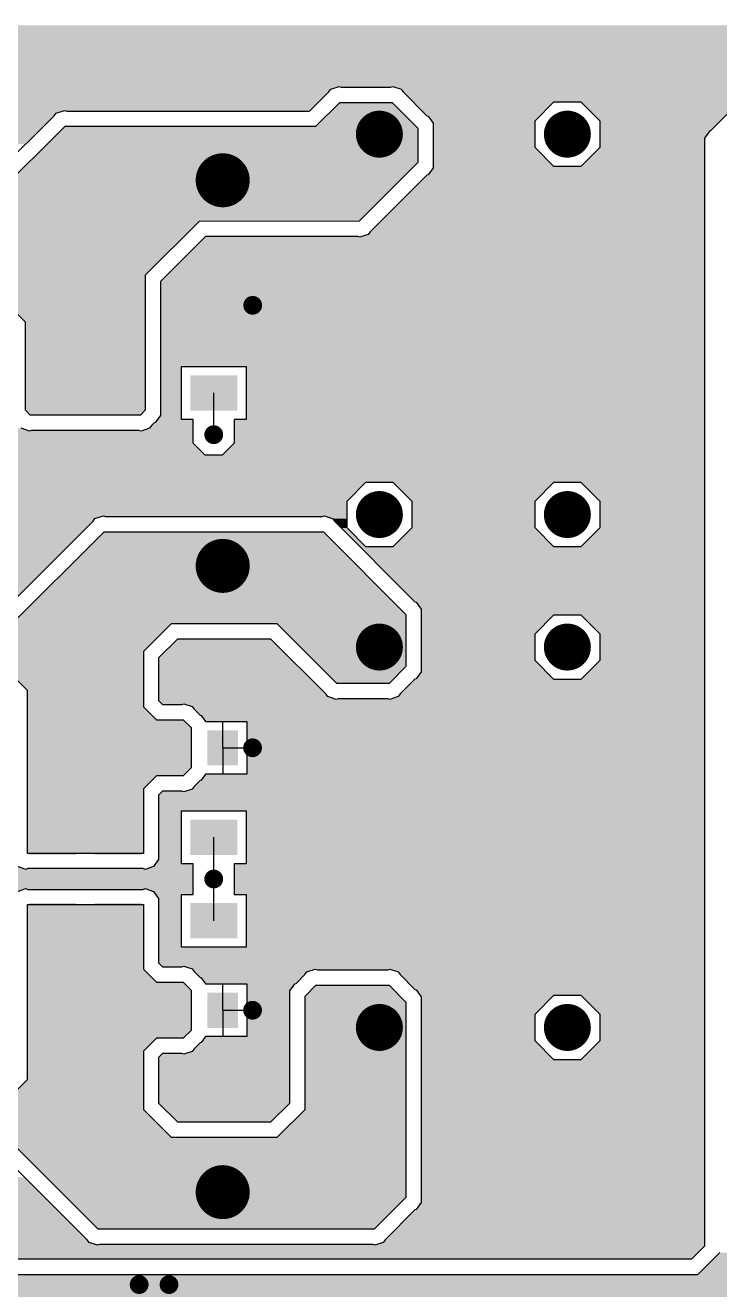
# Model space of a CAD drawing. Extents: x 295 to 953, y 10 to 290.
# Drawn here: x 602.9 to 651.7, y 154.8 to 243.7 of the extents above; entities that cross this region are included whole.
import ezdxf

# ---------------------------------------------------------------- set-up
doc = ezdxf.new("R2010")
doc.units = 0
doc.header["$LTSCALE"] = 5
doc.header["$MEASUREMENT"] = 0
doc.layers.get('0').update_dxf_attribs({"linetype": 'CONTINUOUS', "lineweight": 25})
doc.layers.add('L4-BOTTOM_GBR', color=6, linetype='CONTINUOUS')

msp = doc.modelspace()

# ---------------------------------------------------------------- linework, layer by layer
at = {"color": 7}
for points, const_width in [([(628.635, 236.039, -1), (626.985, 236.039, -1)], 1.65), ([(641.835, 236.039, -1), (640.185, 236.039, -1)], 1.65), ([(617.757, 232.799, -1), (615.859, 232.799, -1)], 1.897), ([(619.245, 224.012, -1), (618.585, 224.012, -1)], 0.66), ([(616.509, 214.921, -1), (615.849, 214.921, -1)], 0.66), ([(628.635, 209.309, -1), (626.985, 209.309, -1)], 1.65), ([(641.835, 209.309, -1), (640.185, 209.309, -1)], 1.65), ([(617.757, 205.701, -1), (615.859, 205.701, -1)], 1.897), ([(628.635, 199.997, -1), (626.985, 199.997, -1)], 1.65), ([(641.835, 199.997, -1), (640.185, 199.997, -1)], 1.65), ([(619.234, 192.918, -1), (618.574, 192.918, -1)], 0.66), ([(616.509, 183.698, -1), (615.849, 183.698, -1)], 0.66), ([(619.234, 174.478, -1), (618.574, 174.478, -1)], 0.66), ([(628.635, 173.267, -1), (626.985, 173.267, -1)], 1.65), ([(641.835, 173.267, -1), (640.185, 173.267, -1)], 1.65), ([(617.757, 161.695, -1), (615.859, 161.695, -1)], 1.897), ([(611.271, 155.199, -1), (610.611, 155.199, -1)], 0.66), ([(613.366, 155.199, -1), (612.706, 155.199, -1)], 0.66)]:
    msp.add_lwpolyline(points, format="xyb", close=True, dxfattribs=dict(at, const_width=const_width))
for points in [[(603.214, 219.092), (603.214, 216.617), (606.514, 219.092), (606.514, 216.617)], [(607.824, 219.092), (607.824, 216.617), (611.124, 219.092), (611.124, 216.617)], [(614.529, 219.092), (614.529, 216.617), (617.829, 219.092), (617.829, 216.617)], [(606.783, 195.641), (606.783, 190.196), (610.908, 195.641), (610.908, 190.196)], [(612.383, 194.156), (612.383, 191.681), (614.528, 194.156), (614.528, 191.681)], [(615.736, 194.156), (615.736, 191.681), (617.881, 194.156), (617.881, 191.681)], [(603.214, 187.869), (603.214, 185.394), (606.514, 187.869), (606.514, 185.394)], [(607.824, 187.869), (607.824, 185.394), (611.124, 187.869), (611.124, 185.394)], [(614.529, 187.869), (614.529, 185.394), (617.829, 187.869), (617.829, 185.394)], [(603.214, 182.002), (603.214, 179.527), (606.514, 182.002), (606.514, 179.527)], [(607.824, 182.002), (607.824, 179.527), (611.124, 182.002), (611.124, 179.527)], [(614.529, 182.002), (614.529, 179.527), (617.829, 182.002), (617.829, 179.527)], [(606.783, 177.2), (606.783, 171.755), (610.908, 177.2), (610.908, 171.755)], [(612.383, 175.715), (612.383, 173.24), (614.528, 175.715), (614.528, 173.24)], [(615.736, 175.715), (615.736, 173.24), (617.881, 175.715), (617.881, 173.24)]]:
    msp.add_solid(points, dxfattribs=at)
at = {"layer": 'L4-BOTTOM_GBR', "color": 7}
for p, q in [((622.911, 237.663), (624.256, 239.009)), ((624.256, 239.009), (624.395, 239.197)), ((624.395, 239.197), (624.98, 239.389)), ((624.98, 239.389), (625.131, 239.339)), ((625.131, 239.339), (628.602, 239.339)), ((628.602, 239.339), (628.752, 239.389)), ((628.752, 239.389), (629.338, 239.197)), ((629.338, 239.197), (629.475, 239.009)), ((629.475, 239.009), (631.148, 237.336)), ((623.355, 236.59), (625.032, 238.267)), ((625.032, 238.267), (628.701, 238.267)), ((628.701, 238.267), (630.515, 236.453)), ((638.741, 236.98), (640.07, 238.308)), ((640.07, 238.308), (641.949, 238.308)), ((641.949, 238.308), (643.279, 236.98)), ((597.487, 229.911), (604.979, 237.335)), ((604.979, 237.335), (605.116, 237.521)), ((605.116, 237.521), (605.702, 237.712)), ((605.702, 237.712), (605.852, 237.663)), ((605.852, 237.663), (622.911, 237.663)), ((631.148, 237.336), (631.224, 237.311)), ((631.224, 237.311), (631.587, 236.813)), ((652.755, 237.962), (651.083, 236.288)), ((597.929, 228.839), (605.753, 236.59)), ((605.753, 236.59), (623.355, 236.59)), ((630.515, 236.453), (630.515, 234.041)), ((631.587, 236.813), (631.587, 233.681)), ((638.741, 235.1), (638.741, 236.98)), ((643.279, 236.98), (643.279, 235.1)), ((651.008, 236.264), (650.645, 235.765)), ((650.645, 235.765), (650.645, 157.897)), ((651.083, 236.288), (651.008, 236.264)), ((640.07, 233.771), (638.741, 235.1)), ((643.279, 235.1), (641.949, 233.771)), ((630.515, 234.041), (626.396, 229.923)), ((631.587, 233.681), (631.224, 233.183)), ((641.949, 233.771), (640.07, 233.771)), ((631.148, 233.158), (627.17, 229.18)), ((631.224, 233.183), (631.148, 233.158)), ((615.151, 229.911), (611.366, 226.126)), ((626.396, 229.923), (615.151, 229.911)), ((615.595, 228.839), (612.439, 225.682)), ((626.297, 228.85), (615.595, 228.839)), ((626.447, 228.801), (626.297, 228.85)), ((626.87, 228.939), (626.447, 228.801)), ((627.033, 228.992), (626.87, 228.939)), ((627.17, 229.18), (627.033, 228.992)), ((611.366, 226.126), (611.366, 216.639)), ((612.439, 225.682), (612.439, 216.279)), ((602.951, 222.826), (601.229, 224.549)), ((602.951, 216.639), (602.951, 222.826)), ((613.911, 219.711), (618.448, 219.711)), ((613.911, 215.998), (613.911, 219.711)), ((618.448, 219.711), (618.448, 215.998)), ((616.179, 214.921), (616.179, 217.855)), ((603.291, 216.299), (602.951, 216.639)), ((611.026, 216.299), (603.291, 216.299)), ((611.366, 216.639), (611.026, 216.299)), ((612.439, 216.279), (612.076, 215.781)), ((614.736, 215.998), (613.911, 215.998)), ((614.736, 214.324), (614.736, 215.998)), ((618.448, 215.998), (617.623, 215.998)), ((617.623, 215.998), (617.623, 214.324)), ((603.24, 215.177), (602.654, 215.368)), ((603.39, 215.226), (603.24, 215.177)), ((610.927, 215.226), (603.39, 215.226)), ((611.078, 215.177), (610.927, 215.226)), ((611.663, 215.368), (611.078, 215.177)), ((611.8, 215.556), (611.663, 215.368)), ((612, 215.756), (611.8, 215.556)), ((612.076, 215.781), (612, 215.756)), ((615.58, 213.477), (614.736, 214.324)), ((617.623, 214.324), (616.777, 213.477)), ((616.777, 213.477), (615.58, 213.477)), ((625.541, 210.25), (626.87, 211.578)), ((626.87, 211.578), (628.749, 211.578)), ((628.749, 211.578), (630.079, 210.25)), ((638.741, 210.25), (640.07, 211.578)), ((640.07, 211.578), (641.949, 211.578)), ((641.949, 211.578), (643.279, 210.25)), ((625.541, 208.37), (625.541, 210.25)), ((630.079, 210.25), (630.079, 208.37)), ((638.741, 208.37), (638.741, 210.25)), ((643.279, 210.25), (643.279, 208.37)), ((601.328, 202.459), (607.702, 208.834)), ((607.702, 208.834), (607.84, 209.022)), ((607.84, 209.022), (608.426, 209.214)), ((608.426, 209.214), (608.576, 209.164)), ((608.576, 209.164), (623.783, 209.164)), ((623.783, 209.164), (623.933, 209.214)), ((623.933, 209.214), (624.518, 209.022)), ((624.518, 209.022), (624.655, 208.834)), ((624.655, 208.834), (630.31, 203.18)), ((601.772, 201.386), (608.477, 208.092)), ((608.477, 208.092), (623.882, 208.092)), ((623.882, 208.092), (629.676, 202.297)), ((626.87, 207.041), (625.541, 208.37)), ((630.079, 208.37), (628.749, 207.041)), ((640.07, 207.041), (638.741, 208.37)), ((643.279, 208.37), (641.949, 207.041)), ((628.749, 207.041), (626.87, 207.041)), ((641.949, 207.041), (640.07, 207.041)), ((630.31, 203.18), (630.386, 203.155)), ((630.386, 203.155), (630.749, 202.657)), ((630.749, 202.657), (630.749, 198.268)), ((629.676, 202.297), (629.676, 198.627)), ((638.741, 200.937), (640.07, 202.265)), ((640.07, 202.265), (641.949, 202.265)), ((641.949, 202.265), (643.279, 200.937)), ((613.194, 201.634), (611.236, 199.675)), ((620.631, 201.634), (613.194, 201.634)), ((624.822, 197.443), (620.631, 201.634)), ((638.741, 199.058), (638.741, 200.937)), ((643.279, 200.937), (643.279, 199.058)), ((613.638, 200.561), (612.308, 199.231)), ((620.187, 200.561), (613.638, 200.561)), ((624.047, 196.7), (620.187, 200.561)), ((611.236, 199.675), (611.236, 195.801)), ((612.308, 199.231), (612.308, 196.245)), ((640.07, 197.728), (638.741, 199.058)), ((643.279, 199.058), (641.949, 197.728)), ((629.676, 198.627), (628.492, 197.443)), ((630.749, 198.268), (630.386, 197.769)), ((603.101, 196.951), (601.981, 198.071)), ((628.492, 197.443), (624.822, 197.443)), ((630.31, 197.744), (629.266, 196.7)), ((630.386, 197.769), (630.31, 197.744)), ((641.949, 197.728), (640.07, 197.728)), ((603.101, 185.498), (603.101, 196.951)), ((624.185, 196.512), (624.047, 196.7)), ((624.771, 196.321), (624.185, 196.512)), ((624.921, 196.37), (624.771, 196.321)), ((628.393, 196.37), (624.921, 196.37)), ((628.543, 196.321), (628.393, 196.37)), ((629.129, 196.512), (628.543, 196.321)), ((629.266, 196.7), (629.129, 196.512)), ((611.236, 195.801), (612.147, 194.89)), ((612.308, 196.245), (612.591, 195.963)), ((612.591, 195.963), (613.934, 195.963)), ((613.934, 195.963), (614.084, 196.012)), ((614.084, 196.012), (614.67, 195.821)), ((614.67, 195.821), (614.807, 195.632)), ((614.807, 195.632), (615.222, 195.217)), ((612.147, 194.89), (614.033, 194.89)), ((614.033, 194.89), (614.589, 194.334)), ((615.222, 195.217), (615.298, 195.192)), ((615.298, 195.192), (615.602, 194.774)), ((615.602, 194.774), (618.499, 194.774)), ((616.808, 192.918), (616.808, 194.774)), ((618.499, 194.774), (618.499, 191.062)), ((614.589, 194.334), (614.589, 191.503)), ((616.808, 192.918), (618.904, 192.918)), ((616.808, 192.918), (616.808, 191.062)), ((616.808, 192.918), (618.499, 192.918)), ((614.589, 191.503), (614.033, 190.946)), ((615.602, 191.062), (615.298, 190.645)), ((618.499, 191.062), (615.602, 191.062)), ((612.147, 190.946), (611.236, 190.036)), ((614.033, 190.946), (612.147, 190.946)), ((614.807, 190.204), (614.67, 190.016)), ((615.222, 190.62), (614.807, 190.204)), ((615.298, 190.645), (615.222, 190.62)), ((611.236, 190.036), (611.236, 185.498)), ((612.591, 189.874), (612.308, 189.592)), ((612.308, 189.592), (612.308, 185.066)), ((613.934, 189.874), (612.591, 189.874)), ((614.084, 189.825), (613.934, 189.874)), ((614.67, 190.016), (614.084, 189.825)), ((613.911, 188.488), (618.448, 188.488)), ((613.911, 184.775), (613.911, 188.488)), ((618.448, 188.488), (618.448, 184.775)), ((616.179, 183.698), (616.179, 186.632)), ((611.236, 185.498), (603.101, 185.498)), ((612.308, 185.066), (611.945, 184.568)), ((602.978, 184.376), (602.392, 184.568)), ((603.128, 184.426), (602.978, 184.376)), ((611.21, 184.426), (603.128, 184.426)), ((611.36, 184.376), (611.21, 184.426)), ((611.945, 184.568), (611.36, 184.376)), ((614.736, 184.775), (613.911, 184.775)), ((614.736, 182.621), (614.736, 184.775)), ((617.623, 184.775), (617.623, 182.621)), ((618.448, 184.775), (617.623, 184.775)), ((616.179, 180.764), (616.179, 183.698)), ((602.392, 182.828), (602.978, 183.02)), ((602.978, 183.02), (603.128, 182.97)), ((603.128, 182.97), (611.21, 182.97)), ((611.21, 182.97), (611.36, 183.02)), ((611.36, 183.02), (611.945, 182.828)), ((611.945, 182.828), (612.308, 182.33)), ((612.308, 182.33), (612.308, 177.804)), ((613.911, 182.621), (614.736, 182.621)), ((613.911, 178.908), (613.911, 182.621)), ((617.623, 182.621), (618.448, 182.621)), ((618.448, 182.621), (618.448, 178.908)), ((603.101, 181.898), (611.236, 181.898)), ((603.101, 169.607), (603.101, 181.898)), ((611.236, 181.898), (611.236, 177.36)), ((618.448, 178.908), (613.911, 178.908)), ((612.308, 177.804), (612.591, 177.522)), ((611.236, 177.36), (612.147, 176.45)), ((612.591, 177.522), (613.934, 177.522)), ((613.934, 177.522), (614.084, 177.572)), ((614.084, 177.572), (614.67, 177.38)), ((614.67, 177.38), (614.807, 177.192)), ((614.807, 177.192), (615.222, 176.776)), ((621.956, 176.357), (622.58, 176.983)), ((622.58, 176.983), (622.718, 177.171)), ((622.718, 177.171), (623.304, 177.362)), ((623.304, 177.362), (623.454, 177.313)), ((623.454, 177.313), (628.393, 177.313)), ((628.393, 177.313), (628.543, 177.362)), ((628.543, 177.362), (629.129, 177.171)), ((629.129, 177.171), (629.266, 176.983)), ((629.266, 176.983), (630.31, 175.938)), ((612.147, 176.45), (614.033, 176.45)), ((614.033, 176.45), (614.589, 175.894)), ((615.222, 176.776), (615.298, 176.752)), ((615.298, 176.752), (615.602, 176.334)), ((615.602, 176.334), (618.499, 176.334)), ((616.808, 174.478), (616.808, 176.334)), ((618.499, 176.334), (618.499, 172.622)), ((621.517, 175.834), (621.88, 176.332)), ((621.88, 176.332), (621.956, 176.357)), ((622.59, 175.474), (623.355, 176.24)), ((623.355, 176.24), (628.492, 176.24)), ((628.492, 176.24), (629.676, 175.055)), ((630.31, 175.938), (630.386, 175.913)), ((614.589, 175.894), (614.589, 173.062)), ((621.517, 167.955), (621.517, 175.834)), ((622.59, 167.512), (622.59, 175.474)), ((629.676, 175.055), (629.676, 161.327)), ((630.386, 175.913), (630.749, 175.415)), ((630.749, 175.415), (630.749, 160.968)), ((638.741, 174.207), (640.07, 175.535)), ((640.07, 175.535), (641.949, 175.535)), ((641.949, 175.535), (643.279, 174.207)), ((616.808, 174.478), (618.904, 174.478)), ((616.808, 174.478), (616.808, 172.622)), ((616.808, 174.478), (618.499, 174.478)), ((638.741, 172.328), (638.741, 174.207)), ((643.279, 174.207), (643.279, 172.328)), ((612.147, 172.506), (611.236, 171.595)), ((614.033, 172.506), (612.147, 172.506)), ((614.589, 173.062), (614.033, 172.506)), ((615.602, 172.622), (615.298, 172.204)), ((618.499, 172.622), (615.602, 172.622)), ((611.236, 171.595), (611.236, 167.512)), ((614.67, 171.575), (614.084, 171.384)), ((614.807, 171.764), (614.67, 171.575)), ((615.222, 172.179), (614.807, 171.764)), ((615.298, 172.204), (615.222, 172.179)), ((640.07, 170.998), (638.741, 172.328)), ((643.279, 172.328), (641.949, 170.998)), ((612.591, 171.434), (612.308, 171.151)), ((612.308, 171.151), (612.308, 167.955)), ((613.934, 171.434), (612.591, 171.434)), ((614.084, 171.384), (613.934, 171.434)), ((641.949, 170.998), (640.07, 170.998)), ((601.981, 168.487), (603.101, 169.607)), ((612.308, 167.955), (613.638, 166.625)), ((620.187, 166.625), (621.517, 167.955)), ((611.236, 167.512), (613.194, 165.553)), ((620.631, 165.553), (622.59, 167.512)), ((613.638, 166.625), (620.187, 166.625)), ((613.194, 165.553), (620.631, 165.553)), ((608.058, 159.095), (601.981, 165.172)), ((607.283, 158.352), (601.537, 164.099)), ((629.676, 161.327), (627.444, 159.095)), ((630.749, 160.968), (630.386, 160.469)), ((630.31, 160.445), (628.218, 158.352)), ((630.386, 160.469), (630.31, 160.445)), ((627.444, 159.095), (608.058, 159.095)), ((607.421, 158.164), (607.283, 158.352)), ((608.007, 157.973), (607.421, 158.164)), ((628.081, 158.164), (627.495, 157.973)), ((628.218, 158.352), (628.081, 158.164)), ((608.157, 158.022), (608.007, 157.973)), ((627.345, 158.022), (608.157, 158.022)), ((627.495, 157.973), (627.345, 158.022)), ((650.645, 157.897), (649.734, 156.986)), ((650.178, 155.914), (651.717, 157.453)), ((649.734, 156.986), (568.166, 156.986)), ((567.722, 155.914), (650.178, 155.914))]:
    msp.add_line(p, q, dxfattribs=at)
for points in [[(853.916, 243.441), (853.916, 243.689), (520.131, 243.441), (520.379, 243.689)], [(726.414, 240.955), (726.414, 243.383), (517.645, 240.955), (520.073, 243.383)], [(773.428, 243.383), (773.485, 243.441), (520.073, 243.383), (520.131, 243.441)], [(726.414, 240.717), (726.414, 240.955), (517.407, 240.717), (517.645, 240.955)], [(702.912, 239.389), (702.912, 239.968), (516.079, 239.389), (516.658, 239.968)], [(702.912, 239.968), (703.661, 240.717), (516.658, 239.968), (517.407, 240.717)], [(622.961, 237.712), (624.256, 239.009), (514.402, 237.712), (515.699, 239.009)], [(624.256, 239.009), (624.395, 239.197), (515.699, 239.009), (515.887, 239.197)], [(624.395, 239.197), (624.98, 239.389), (515.887, 239.197), (516.079, 239.389)], [(628.602, 239.339), (628.752, 239.389), (625.131, 239.339), (624.98, 239.389)], [(702.912, 239.197), (702.912, 239.389), (629.338, 239.197), (628.752, 239.389)], [(702.912, 239.009), (702.912, 239.197), (629.475, 239.009), (629.338, 239.197)], [(702.912, 238.909), (702.912, 239.009), (629.576, 238.909), (629.475, 239.009)], [(630.378, 236.59), (628.701, 238.267), (623.355, 236.59), (625.032, 238.267)], [(628.701, 238.267), (628.701, 238.267), (625.032, 238.267), (628.701, 238.267)], [(703.479, 238.341), (702.912, 238.909), (630.143, 238.341), (629.576, 238.909)], [(653.378, 238.308), (653.479, 238.341), (630.176, 238.308), (630.143, 238.341)], [(639.098, 237.336), (640.07, 238.308), (631.148, 237.336), (630.176, 238.308)], [(653.378, 238.308), (653.378, 238.308), (641.949, 238.308), (640.07, 238.308)], [(652.894, 238.15), (653.378, 238.308), (642.108, 238.15), (641.949, 238.308)], [(652.755, 237.962), (652.894, 238.15), (642.296, 237.962), (642.108, 238.15)], [(604.403, 236.764), (604.979, 237.335), (513.454, 236.764), (514.025, 237.335)], [(604.979, 237.335), (605.116, 237.521), (514.025, 237.335), (514.211, 237.521)], [(605.116, 237.521), (605.702, 237.712), (514.211, 237.521), (514.402, 237.712)], [(622.911, 237.663), (622.961, 237.712), (605.852, 237.663), (605.702, 237.712)], [(639.073, 237.311), (639.098, 237.336), (631.224, 237.311), (631.148, 237.336)], [(638.741, 236.98), (639.073, 237.311), (631.466, 236.98), (631.224, 237.311)], [(651.774, 236.98), (652.755, 237.962), (643.279, 236.98), (642.296, 237.962)], [(603.898, 236.264), (604.403, 236.764), (512.954, 236.264), (513.454, 236.764)], [(630.515, 234.041), (630.515, 236.453), (603.18, 234.041), (605.615, 236.453)], [(630.515, 236.453), (630.378, 236.59), (605.615, 236.453), (605.753, 236.59)], [(630.378, 236.59), (630.378, 236.59), (605.753, 236.59), (623.355, 236.59)], [(638.741, 236.813), (638.741, 236.98), (631.587, 236.813), (631.466, 236.98)], [(638.741, 235.1), (638.741, 236.813), (631.587, 235.1), (631.587, 236.813)], [(651.083, 236.288), (651.774, 236.98), (643.279, 236.288), (643.279, 236.98)], [(602.941, 235.315), (603.898, 236.264), (507.467, 235.315), (508.416, 236.264)], [(603.898, 236.264), (603.898, 236.264), (508.416, 236.264), (512.954, 236.264)], [(651.008, 236.264), (651.083, 236.288), (643.279, 236.264), (643.279, 236.288)], [(650.645, 235.765), (651.008, 236.264), (643.279, 235.765), (643.279, 236.264)], [(650.645, 235.1), (650.645, 235.765), (643.279, 235.1), (643.279, 235.765)], [(640.07, 233.771), (638.741, 235.1), (631.587, 233.771), (631.587, 235.1)], [(650.645, 233.771), (650.645, 235.1), (641.949, 233.771), (643.279, 235.1)], [(626.396, 229.923), (630.515, 234.041), (599.023, 229.923), (603.18, 234.041)], [(650.645, 233.183), (650.645, 233.681), (631.224, 233.183), (631.587, 233.681)], [(650.645, 233.681), (650.645, 233.771), (631.587, 233.681), (631.587, 233.771)], [(650.645, 233.771), (650.645, 233.771), (640.07, 233.771), (641.949, 233.771)], [(650.645, 229.18), (650.645, 233.158), (627.17, 229.18), (631.148, 233.158)], [(650.645, 233.158), (650.645, 233.183), (631.148, 233.158), (631.224, 233.183)], [(614.079, 228.839), (615.151, 229.911), (597.929, 228.839), (599.011, 229.911)], [(615.151, 229.911), (626.396, 229.923), (599.011, 229.911), (599.023, 229.923)], [(613.914, 228.674), (614.079, 228.839), (560.144, 228.674), (560.144, 228.839)], [(613.914, 228.674), (613.914, 228.674), (584.316, 228.674), (564.414, 228.674)], [(611.366, 226.126), (613.914, 228.674), (586.864, 226.126), (584.316, 228.674)], [(650.645, 227.154), (650.645, 228.801), (613.911, 227.154), (615.557, 228.801)], [(626.447, 228.801), (626.332, 228.839), (615.557, 228.801), (615.595, 228.839)], [(626.332, 228.839), (626.297, 228.85), (615.595, 228.839), (626.297, 228.85)], [(650.645, 228.801), (650.645, 228.939), (626.447, 228.801), (626.87, 228.939)], [(650.645, 228.939), (650.645, 228.992), (626.87, 228.939), (627.033, 228.992)], [(650.645, 228.992), (650.645, 229.18), (627.033, 228.992), (627.17, 229.18)], [(650.645, 225.682), (650.645, 227.154), (612.439, 225.682), (613.911, 227.154)], [(611.366, 224.549), (611.366, 226.126), (588.441, 224.549), (586.864, 226.126)], [(650.645, 219.711), (650.645, 225.682), (612.439, 219.711), (612.439, 225.682)], [(611.366, 224.549), (611.366, 224.549), (601.229, 224.549), (588.441, 224.549)], [(611.366, 222.826), (611.366, 224.549), (602.951, 222.826), (601.229, 224.549)], [(611.366, 216.639), (611.366, 222.826), (602.951, 216.639), (602.951, 222.826)], [(613.911, 216.279), (613.911, 219.711), (612.439, 216.279), (612.439, 219.711)], [(650.645, 219.711), (650.645, 219.711), (618.448, 219.711), (613.911, 219.711)], [(650.645, 215.998), (650.645, 219.711), (618.448, 215.998), (618.448, 219.711)], [(611.026, 216.299), (611.366, 216.639), (603.291, 216.299), (602.951, 216.639)], [(614.736, 215.781), (614.736, 215.998), (612.076, 215.781), (612.234, 215.998)], [(613.911, 215.998), (613.911, 216.279), (612.234, 215.998), (612.439, 216.279)], [(650.645, 214.324), (650.645, 215.998), (617.623, 214.324), (617.623, 215.998)], [(650.645, 215.998), (650.645, 215.998), (617.623, 215.998), (618.448, 215.998)], [(603.24, 215.177), (602.654, 215.368), (599.602, 215.177), (599.602, 215.368)], [(614.736, 214.952), (614.736, 215.177), (599.602, 214.952), (599.602, 215.177)], [(611.078, 215.177), (610.927, 215.226), (603.24, 215.177), (603.39, 215.226)], [(610.927, 215.226), (610.927, 215.226), (608.426, 215.226), (610.927, 215.226)], [(614.736, 215.177), (614.736, 215.368), (611.078, 215.177), (611.663, 215.368)], [(614.736, 215.368), (614.736, 215.556), (611.663, 215.368), (611.8, 215.556)], [(614.736, 215.556), (614.736, 215.756), (611.8, 215.556), (612, 215.756)], [(614.736, 215.756), (614.736, 215.781), (612, 215.756), (612.076, 215.781)], [(614.953, 214.106), (614.736, 214.324), (598.755, 214.106), (598.973, 214.324)], [(614.736, 214.324), (614.736, 214.952), (598.973, 214.324), (599.602, 214.952)], [(650.645, 213.477), (650.645, 214.324), (616.777, 213.477), (617.623, 214.324)], [(650.645, 212.207), (650.645, 213.477), (583.521, 212.207), (584.791, 213.477)], [(615.58, 213.477), (615.571, 213.487), (584.791, 213.477), (584.801, 213.487)], [(615.571, 213.487), (614.953, 214.106), (584.801, 213.487), (584.801, 214.106)], [(650.645, 211.578), (650.645, 212.207), (526.812, 211.578), (526.812, 212.207)], [(625.541, 210.25), (626.87, 211.578), (526.812, 210.25), (526.812, 211.578)], [(640.07, 211.578), (640.07, 211.578), (628.749, 211.578), (626.87, 211.578)], [(638.741, 210.25), (640.07, 211.578), (630.079, 210.25), (628.749, 211.578)], [(650.645, 211.578), (650.645, 211.578), (641.949, 211.578), (640.07, 211.578)], [(650.645, 210.25), (650.645, 211.578), (643.279, 210.25), (641.949, 211.578)], [(625.541, 209.214), (625.541, 210.25), (526.812, 209.214), (526.812, 210.25)], [(638.741, 208.37), (638.741, 210.25), (630.079, 208.37), (630.079, 210.25)], [(650.645, 208.37), (650.645, 210.25), (643.279, 208.37), (643.279, 210.25)], [(607.84, 209.022), (608.426, 209.214), (526.812, 209.022), (526.812, 209.214)], [(607.702, 208.834), (607.84, 209.022), (526.812, 208.834), (526.812, 209.022)], [(607.085, 208.217), (607.702, 208.834), (526.812, 208.217), (526.812, 208.834)], [(623.783, 209.164), (623.933, 209.214), (608.576, 209.164), (608.426, 209.214)], [(625.541, 209.022), (625.541, 209.214), (624.518, 209.022), (623.933, 209.214)], [(625.541, 208.834), (625.541, 209.022), (624.655, 208.834), (624.518, 209.022)], [(625.541, 208.37), (625.541, 208.834), (625.119, 208.37), (624.655, 208.834)], [(607.085, 208.217), (607.085, 208.217), (593.124, 208.217), (591.038, 208.217)], [(605.612, 206.744), (607.085, 208.217), (594.597, 206.744), (593.124, 208.217)], [(629.676, 202.297), (623.882, 208.092), (602.682, 202.297), (608.477, 208.092)], [(623.882, 208.092), (623.882, 208.092), (608.477, 208.092), (623.882, 208.092)], [(626.87, 207.041), (625.541, 208.37), (626.449, 207.041), (625.119, 208.37)], [(640.07, 207.041), (638.741, 208.37), (628.749, 207.041), (630.079, 208.37)], [(650.645, 207.041), (650.645, 208.37), (641.949, 207.041), (643.279, 208.37)], [(650.645, 203.18), (650.645, 207.041), (630.31, 203.18), (626.449, 207.041)], [(650.645, 207.041), (650.645, 207.041), (640.07, 207.041), (641.949, 207.041)], [(603.527, 204.658), (605.612, 206.744), (594.597, 204.658), (594.597, 206.744)], [(602.054, 203.185), (603.527, 204.658), (593.124, 203.185), (594.597, 204.658)], [(650.645, 203.155), (650.645, 203.18), (630.386, 203.155), (630.31, 203.18)], [(650.645, 202.657), (650.645, 203.155), (630.749, 202.657), (630.386, 203.155)], [(650.645, 202.265), (650.645, 202.657), (630.749, 202.265), (630.749, 202.657)], [(629.676, 201.634), (629.676, 202.297), (602.019, 201.634), (602.682, 202.297)], [(638.741, 200.937), (640.07, 202.265), (630.749, 200.937), (630.749, 202.265)], [(650.645, 202.265), (650.645, 202.265), (641.949, 202.265), (640.07, 202.265)], [(650.645, 200.937), (650.645, 202.265), (643.279, 200.937), (641.949, 202.265)], [(611.236, 199.675), (612.947, 201.386), (561.922, 199.675), (563.633, 201.386)], [(612.947, 201.386), (612.947, 201.386), (563.633, 201.386), (601.772, 201.386)], [(612.947, 201.386), (613.194, 201.634), (601.772, 201.386), (602.019, 201.634)], [(629.676, 201.634), (629.676, 201.634), (620.631, 201.634), (613.194, 201.634)], [(629.676, 198.627), (629.676, 201.634), (623.637, 198.627), (620.631, 201.634)], [(638.741, 199.058), (638.741, 200.937), (630.749, 199.058), (630.749, 200.937)], [(650.645, 199.058), (650.645, 200.937), (643.279, 199.058), (643.279, 200.937)], [(621.517, 199.231), (620.187, 200.561), (612.308, 199.231), (613.638, 200.561)], [(620.187, 200.561), (620.187, 200.561), (613.638, 200.561), (620.187, 200.561)], [(611.236, 198.071), (611.236, 199.675), (560.319, 198.071), (561.922, 199.675)], [(624.047, 196.7), (621.517, 199.231), (612.308, 196.7), (612.308, 199.231)], [(639.531, 198.268), (638.741, 199.058), (630.749, 198.268), (630.749, 199.058)], [(650.645, 197.728), (650.645, 199.058), (641.949, 197.728), (643.279, 199.058)], [(628.492, 197.443), (629.676, 198.627), (624.822, 197.443), (623.637, 198.627)], [(640.028, 197.769), (639.531, 198.268), (630.386, 197.769), (630.749, 198.268)], [(611.236, 198.071), (611.236, 198.071), (601.981, 198.071), (564.998, 198.071)], [(611.236, 196.951), (611.236, 198.071), (603.101, 196.951), (601.981, 198.071)], [(650.645, 196.7), (650.645, 197.728), (629.266, 196.7), (630.293, 197.728)], [(640.07, 197.728), (640.053, 197.744), (630.293, 197.728), (630.31, 197.744)], [(640.053, 197.744), (640.028, 197.769), (630.31, 197.744), (630.386, 197.769)], [(650.645, 197.728), (650.645, 197.728), (640.07, 197.728), (641.949, 197.728)], [(611.236, 195.801), (611.236, 196.951), (603.101, 195.801), (603.101, 196.951)], [(624.185, 196.512), (624.047, 196.7), (612.308, 196.512), (612.308, 196.7)], [(624.771, 196.321), (624.185, 196.512), (612.308, 196.321), (612.308, 196.512)], [(628.543, 196.321), (628.393, 196.37), (624.771, 196.321), (624.921, 196.37)], [(628.393, 196.37), (628.393, 196.37), (624.921, 196.37), (628.393, 196.37)], [(650.645, 196.321), (650.645, 196.512), (628.543, 196.321), (629.129, 196.512)], [(650.645, 196.512), (650.645, 196.7), (629.129, 196.512), (629.266, 196.7)], [(612.147, 194.89), (611.236, 195.801), (603.101, 194.89), (603.101, 195.801)], [(650.645, 196.245), (650.645, 196.321), (612.308, 196.245), (612.308, 196.321)], [(650.645, 196.012), (650.645, 196.245), (612.541, 196.012), (612.308, 196.245)], [(613.934, 195.963), (614.084, 196.012), (612.591, 195.963), (612.541, 196.012)], [(650.645, 195.821), (650.645, 196.012), (614.67, 195.821), (614.084, 196.012)], [(650.645, 195.632), (650.645, 195.821), (614.807, 195.632), (614.67, 195.821)], [(650.645, 195.217), (650.645, 195.632), (615.222, 195.217), (614.807, 195.632)], [(614.589, 194.334), (614.033, 194.89), (603.101, 194.334), (603.101, 194.89)], [(650.645, 195.192), (650.645, 195.217), (615.298, 195.192), (615.222, 195.217)], [(650.645, 194.774), (650.645, 195.192), (615.602, 194.774), (615.298, 195.192)], [(650.645, 194.774), (650.645, 194.774), (618.499, 194.774), (615.602, 194.774)], [(650.645, 191.062), (650.645, 194.774), (618.499, 191.062), (618.499, 194.774)], [(614.589, 191.503), (614.589, 194.334), (603.101, 191.503), (603.101, 194.334)], [(614.033, 190.946), (614.589, 191.503), (603.101, 190.946), (603.101, 191.503)], [(650.645, 190.645), (650.645, 191.062), (615.298, 190.645), (615.602, 191.062)], [(650.645, 191.062), (650.645, 191.062), (615.602, 191.062), (618.499, 191.062)], [(611.236, 190.036), (612.147, 190.946), (603.101, 190.036), (603.101, 190.946)], [(650.645, 190.016), (650.645, 190.204), (614.67, 190.016), (614.807, 190.204)], [(650.645, 190.204), (650.645, 190.62), (614.807, 190.204), (615.222, 190.62)], [(650.645, 190.62), (650.645, 190.645), (615.222, 190.62), (615.298, 190.645)], [(611.236, 185.498), (611.236, 190.036), (603.101, 185.498), (603.101, 190.036)], [(650.645, 189.592), (650.645, 189.825), (612.308, 189.592), (612.541, 189.825)], [(650.645, 188.488), (650.645, 189.592), (612.308, 188.488), (612.308, 189.592)], [(614.084, 189.825), (613.934, 189.874), (612.541, 189.825), (612.591, 189.874)], [(613.934, 189.874), (613.934, 189.874), (613.911, 189.874), (613.934, 189.874)], [(650.645, 189.825), (650.645, 190.016), (614.084, 189.825), (614.67, 190.016)], [(613.911, 185.066), (613.911, 188.488), (612.308, 185.066), (612.308, 188.488)], [(650.645, 188.488), (650.645, 188.488), (618.448, 188.488), (613.911, 188.488)], [(650.645, 184.775), (650.645, 188.488), (618.448, 184.775), (618.448, 188.488)], [(613.911, 184.776), (613.911, 185.066), (612.097, 184.776), (612.308, 185.066)], [(602.978, 184.376), (602.392, 184.568), (599.602, 184.376), (599.602, 184.568)], [(614.736, 183.02), (614.736, 184.376), (599.602, 183.02), (599.602, 184.376)], [(611.36, 184.376), (611.21, 184.426), (602.978, 184.376), (603.128, 184.426)], [(611.21, 184.426), (611.21, 184.426), (603.128, 184.426), (611.21, 184.426)], [(614.736, 184.376), (614.736, 184.568), (611.36, 184.376), (611.945, 184.568)], [(614.736, 184.568), (614.736, 184.775), (611.945, 184.568), (612.097, 184.775)], [(614.736, 184.775), (613.911, 184.776), (612.097, 184.775), (612.097, 184.776)], [(650.645, 182.621), (650.645, 184.775), (617.623, 182.621), (617.623, 184.775)], [(650.645, 184.775), (650.645, 184.775), (617.623, 184.775), (618.448, 184.775)], [(602.392, 182.828), (602.978, 183.02), (599.602, 182.828), (599.602, 183.02)], [(611.21, 182.97), (611.36, 183.02), (603.128, 182.97), (602.978, 183.02)], [(614.736, 182.828), (614.736, 183.02), (611.945, 182.828), (611.36, 183.02)], [(614.736, 182.621), (614.736, 182.828), (612.097, 182.621), (611.945, 182.828)], [(613.911, 182.33), (613.911, 182.621), (612.308, 182.33), (612.097, 182.621)], [(613.911, 178.908), (613.911, 182.33), (612.308, 178.908), (612.308, 182.33)], [(650.645, 182.621), (650.645, 182.621), (618.448, 182.621), (617.623, 182.621)], [(650.645, 178.908), (650.645, 182.621), (618.448, 178.908), (618.448, 182.621)], [(611.236, 177.36), (611.236, 181.898), (603.101, 177.36), (603.101, 181.898)], [(611.236, 181.898), (611.236, 181.898), (603.101, 181.898), (611.236, 181.898)], [(650.645, 177.804), (650.645, 178.908), (612.308, 177.804), (612.308, 178.908)], [(650.645, 177.572), (650.645, 177.804), (612.541, 177.572), (612.308, 177.804)], [(612.147, 176.45), (611.236, 177.36), (603.101, 176.45), (603.101, 177.36)], [(613.934, 177.522), (614.084, 177.572), (612.591, 177.522), (612.541, 177.572)], [(650.645, 177.38), (650.645, 177.572), (614.67, 177.38), (614.084, 177.572)], [(650.645, 177.362), (650.645, 177.38), (614.683, 177.362), (614.67, 177.38)], [(622.784, 177.192), (623.304, 177.362), (614.807, 177.192), (614.683, 177.362)], [(622.718, 177.171), (622.784, 177.192), (614.828, 177.171), (614.807, 177.192)], [(622.58, 176.983), (622.718, 177.171), (615.016, 176.983), (614.828, 177.171)], [(622.374, 176.776), (622.58, 176.983), (615.222, 176.776), (615.016, 176.983)], [(628.393, 177.313), (628.543, 177.362), (623.454, 177.313), (623.304, 177.362)], [(650.645, 177.171), (650.645, 177.362), (629.129, 177.171), (628.543, 177.362)], [(650.645, 176.983), (650.645, 177.171), (629.266, 176.983), (629.129, 177.171)], [(650.645, 175.938), (650.645, 176.983), (630.31, 175.938), (629.266, 176.983)], [(614.589, 175.894), (614.033, 176.45), (603.101, 175.894), (603.101, 176.45)], [(622.349, 176.752), (622.374, 176.776), (615.298, 176.752), (615.222, 176.776)], [(621.956, 176.357), (622.349, 176.752), (615.585, 176.357), (615.298, 176.752)], [(621.885, 176.334), (621.956, 176.357), (615.602, 176.334), (615.585, 176.357)], [(621.885, 176.334), (621.885, 176.334), (618.499, 176.334), (615.602, 176.334)], [(621.88, 176.332), (621.885, 176.334), (618.499, 176.332), (618.499, 176.334)], [(621.517, 175.834), (621.88, 176.332), (618.499, 175.834), (618.499, 176.332)], [(629.257, 175.474), (628.492, 176.24), (622.59, 175.474), (623.355, 176.24)], [(628.492, 176.24), (628.492, 176.24), (623.355, 176.24), (628.492, 176.24)], [(650.645, 175.913), (650.645, 175.938), (630.386, 175.913), (630.31, 175.938)], [(614.589, 173.062), (614.589, 175.894), (603.101, 173.062), (603.101, 175.894)], [(621.517, 172.622), (621.517, 175.834), (618.499, 172.622), (618.499, 175.834)], [(629.676, 175.055), (629.257, 175.474), (622.59, 175.055), (622.59, 175.474)], [(629.676, 167.512), (629.676, 175.055), (622.59, 167.512), (622.59, 175.055)], [(650.645, 175.535), (650.645, 175.913), (630.661, 175.535), (630.386, 175.913)], [(639.949, 175.415), (640.07, 175.535), (630.749, 175.415), (630.661, 175.535)], [(638.741, 174.207), (639.949, 175.415), (630.749, 174.207), (630.749, 175.415)], [(650.645, 175.535), (650.645, 175.535), (641.949, 175.535), (640.07, 175.535)], [(650.645, 174.207), (650.645, 175.535), (643.279, 174.207), (641.949, 175.535)], [(638.741, 172.328), (638.741, 174.207), (630.749, 172.328), (630.749, 174.207)], [(650.645, 172.328), (650.645, 174.207), (643.279, 172.328), (643.279, 174.207)], [(614.033, 172.506), (614.589, 173.062), (603.101, 172.506), (603.101, 173.062)], [(611.236, 171.595), (612.147, 172.506), (603.101, 171.595), (603.101, 172.506)], [(621.517, 172.204), (621.517, 172.622), (615.298, 172.204), (615.602, 172.622)], [(621.517, 172.622), (621.517, 172.622), (615.602, 172.622), (618.499, 172.622)], [(611.236, 169.607), (611.236, 171.595), (603.101, 169.607), (603.101, 171.595)], [(621.517, 171.384), (621.517, 171.575), (614.084, 171.384), (614.67, 171.575)], [(621.517, 171.575), (621.517, 171.764), (614.67, 171.575), (614.807, 171.764)], [(621.517, 171.764), (621.517, 172.179), (614.807, 171.764), (615.222, 172.179)], [(621.517, 172.179), (621.517, 172.204), (615.222, 172.179), (615.298, 172.204)], [(640.07, 170.998), (638.741, 172.328), (630.749, 170.998), (630.749, 172.328)], [(650.645, 170.998), (650.645, 172.328), (641.949, 170.998), (643.279, 172.328)], [(621.517, 171.151), (621.517, 171.384), (612.308, 171.151), (612.541, 171.384)], [(621.517, 167.955), (621.517, 171.151), (612.308, 167.955), (612.308, 171.151)], [(614.084, 171.384), (613.934, 171.434), (612.541, 171.384), (612.591, 171.434)], [(613.934, 171.434), (613.934, 171.434), (612.591, 171.434), (613.934, 171.434)], [(650.645, 160.968), (650.645, 170.998), (630.749, 160.968), (630.749, 170.998)], [(611.236, 168.487), (611.236, 169.607), (601.981, 168.487), (603.101, 169.607)], [(611.236, 167.512), (611.236, 168.487), (562.761, 167.512), (561.785, 168.487)], [(620.187, 166.625), (621.517, 167.955), (613.638, 166.625), (612.308, 167.955)], [(613.194, 165.553), (611.236, 167.512), (564.719, 165.553), (562.761, 167.512)], [(629.676, 165.553), (629.676, 167.512), (620.631, 165.553), (622.59, 167.512)], [(629.676, 165.172), (629.676, 165.553), (565.1, 165.172), (564.719, 165.553)], [(629.676, 165.172), (629.676, 165.172), (601.981, 165.172), (565.1, 165.172)], [(629.676, 161.327), (629.676, 165.172), (605.826, 161.327), (601.981, 165.172)], [(604.983, 160.652), (602.898, 162.738), (594.597, 160.652), (594.597, 162.738)], [(627.444, 159.095), (629.676, 161.327), (608.058, 159.095), (605.826, 161.327)], [(650.645, 160.469), (650.645, 160.968), (630.386, 160.469), (630.749, 160.968)], [(606.456, 159.179), (604.983, 160.652), (593.124, 159.179), (594.597, 160.652)], [(650.645, 158.352), (650.645, 160.445), (628.218, 158.352), (630.31, 160.445)], [(650.645, 160.445), (650.645, 160.469), (630.31, 160.445), (630.386, 160.469)], [(607.283, 158.352), (606.456, 159.179), (566.8, 158.352), (565.973, 159.179)], [(607.421, 158.164), (607.283, 158.352), (566.988, 158.164), (566.8, 158.352)], [(608.007, 157.973), (607.421, 158.164), (567.179, 157.973), (566.988, 158.164)], [(650.645, 157.973), (650.645, 158.164), (627.495, 157.973), (628.081, 158.164)], [(650.645, 158.164), (650.645, 158.352), (628.081, 158.164), (628.218, 158.352)], [(650.645, 157.897), (650.645, 157.973), (567.255, 157.897), (567.179, 157.973)], [(649.734, 156.986), (650.645, 157.897), (568.166, 156.986), (567.255, 157.897)], [(627.495, 157.973), (627.345, 158.022), (608.007, 157.973), (608.157, 158.022)], [(627.345, 158.022), (627.345, 158.022), (608.157, 158.022), (627.345, 158.022)], [(657.127, 155.914), (657.127, 157.453), (650.178, 155.914), (651.717, 157.453)], [(657.127, 152.389), (657.127, 155.914), (565.519, 152.389), (561.995, 155.914)]]:
    msp.add_solid(points, dxfattribs=at)

doc.saveas('drawing.dxf')
